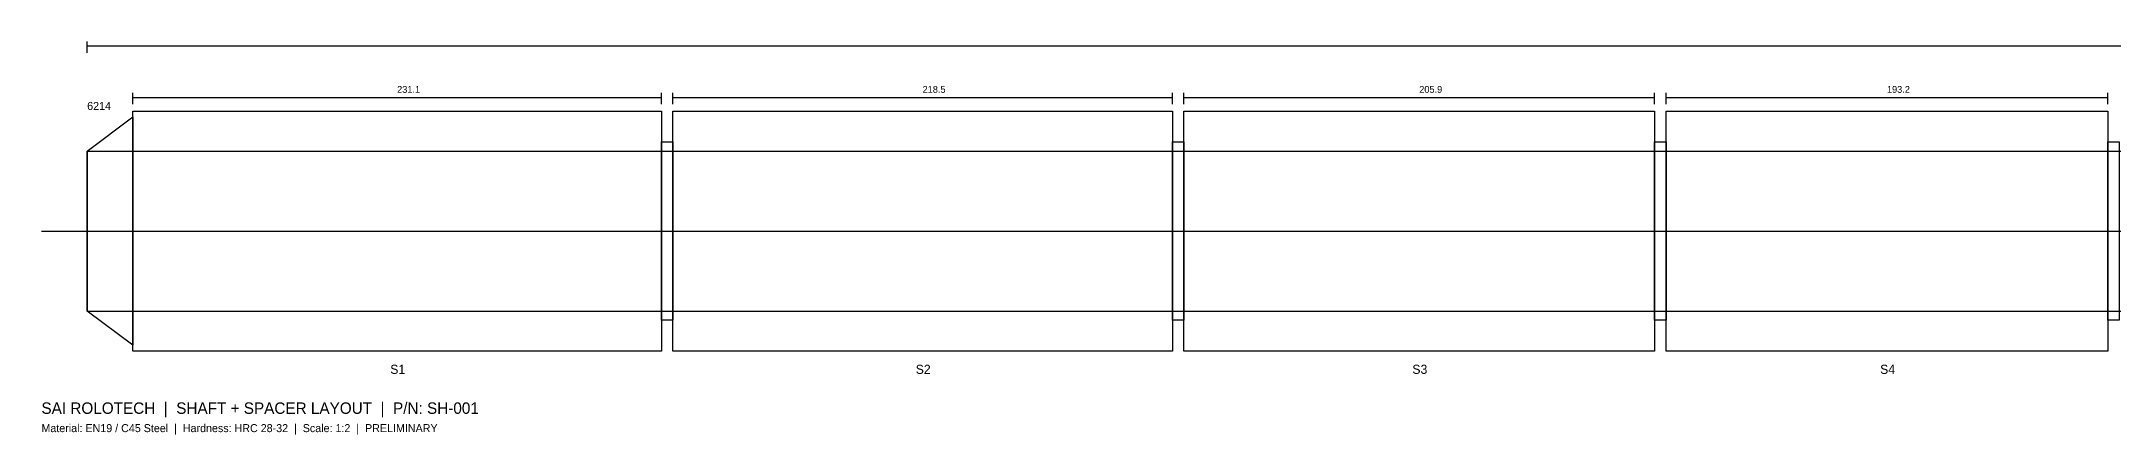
# Model space of a CAD drawing. Header units: metres. Extents: x -20 to 1902, y -89 to 86.
# Drawn here: x -20 to 886, y -89 to 83 of the extents above; entities that cross this region are included whole.
import ezdxf

# ---------------------------------------------------------------- set-up
doc = ezdxf.new("R2010")
doc.units = ezdxf.units.M
for name, color, linetype in [('CENTRE', 1, 'Continuous'), ('DIMENSION', 2, 'Continuous'), ('HATCH', 8, 'Continuous'), ('NOTES', 3, 'Continuous'), ('OUTLINE', 7, 'Continuous'), ('TITLE', 4, 'Continuous')]:
    doc.layers.add(name, color=color, linetype=linetype)

msp = doc.modelspace()

# ---------------------------------------------------------------- linework, layer by layer
at = {"layer": 'CENTRE'}
msp.add_line((-20, 0), (1875.1, 0), dxfattribs=at)
at = {"layer": 'DIMENSION', "color": 2}
for p, q in [((0, 78), (0, 83)), ((0, 81), (1855.1, 81)), ((20, 55.5), (20, 60.5)), ((20, 58.5), (251.1, 58.5)), ((251.1, 55.5), (251.1, 60.5)), ((256.1, 55.5), (256.1, 60.5)), ((256.1, 58.5), (474.6, 58.5)), ((474.6, 55.5), (474.6, 60.5)), ((479.6, 55.5), (479.6, 60.5)), ((479.6, 58.5), (685.5, 58.5)), ((685.5, 55.5), (685.5, 60.5)), ((690.5, 55.5), (690.5, 60.5)), ((690.5, 58.5), (883.7, 58.5)), ((883.7, 55.5), (883.7, 60.5))]:
    msp.add_line(p, q, dxfattribs=at)
at = {"layer": 'HATCH'}
for points in [[(251.1, 39), (256.1, 39), (256.1, -39), (251.1, -39)], [(474.6, 39), (479.6, 39), (479.6, -39), (474.6, -39)], [(685.5, 39), (690.5, 39), (690.5, -39), (685.5, -39)], [(883.7, 39), (888.7, 39), (888.7, -39), (883.7, -39)]]:
    msp.add_lwpolyline(points, close=True, dxfattribs=at)
at = {"layer": 'OUTLINE'}
for p, q in [((0, 35), (1855.1, 35)), ((0, 35), (0, -35)), ((0, -35), (1855.1, -35))]:
    msp.add_line(p, q, dxfattribs=at)
for points in [[(0, 35), (20, 50), (20, -50), (0, -35)], [(20, 52.5), (251.1, 52.5), (251.1, -52.5), (20, -52.5)], [(256.1, 52.5), (474.6, 52.5), (474.6, -52.5), (256.1, -52.5)], [(479.6, 52.5), (685.5, 52.5), (685.5, -52.5), (479.6, -52.5)], [(690.5, 52.5), (883.7, 52.5), (883.7, -52.5), (690.5, -52.5)]]:
    msp.add_lwpolyline(points, close=True, dxfattribs=at)

# ---------------------------------------------------------------- texts
at = {"layer": 'DIMENSION'}
for s, p in [('231.1', (135.55, 60.5)), ('218.5', (365.35, 60.5)), ('205.9', (582.55, 60.5)), ('193.2', (787.1, 60.5))]:
    msp.add_text(s, height=3, dxfattribs=at).set_placement(p)
at = {"layer": 'NOTES'}
for s, p in [('6214', (0, 53)), ('Material: EN19 / C45 Steel  |  Hardness: HRC 28-32  |  Scale: 1:2  |  PRELIMINARY', (-20, -88))]:
    msp.add_text(s, height=3.5, dxfattribs=at).set_placement(p)
at = {"layer": 'TITLE'}
for s, height, p in [('S1', 4, (132.55, -62.5)), ('S2', 4, (362.35, -62.5)), ('S3', 4, (579.55, -62.5)), ('S4', 4, (784.1, -62.5)), ('SAI ROLOTECH  |  SHAFT + SPACER LAYOUT  |  P/N: SH-001', 5, (-20, -80))]:
    msp.add_text(s, height=height, dxfattribs=at).set_placement(p)

doc.saveas('drawing.dxf')
